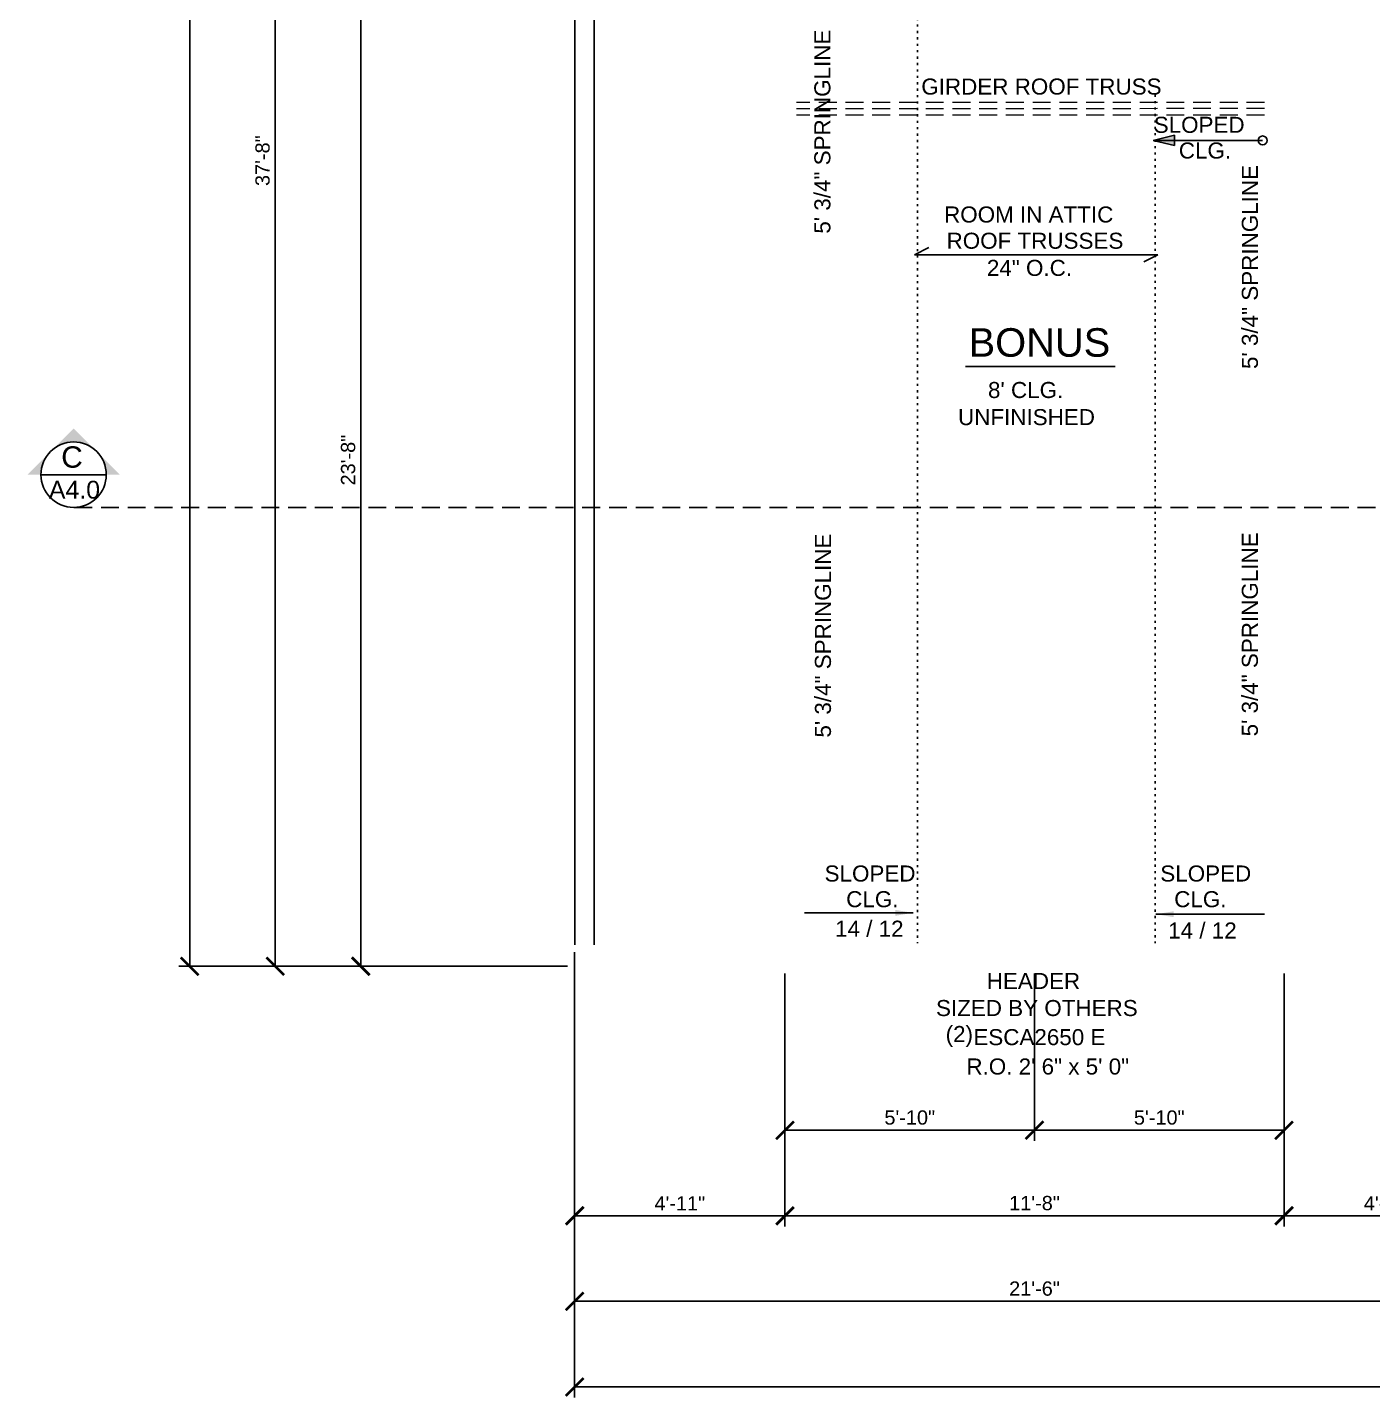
# Model space of a CAD drawing. Header units: inches. Extents: x -28708 to -16583, y 64755 to 66587.
# Drawn here: x -23118.7 to -22741.4, y 65539.2 to 65923.6 of the extents above; entities that cross this region are included whole.
import ezdxf

# ---------------------------------------------------------------- set-up
doc = ezdxf.new("R2010")
doc.units = ezdxf.units.IN
doc.header["$LTSCALE"] = 20
doc.header["$MEASUREMENT"] = 0
for name, pattern in [('Dashed Medium', [8, 2, -4, 2]), ('Dashed Small', [4, 1, -2, 1]), ('HIDDEN', [0.375, 0.25, -0.125]), ('Solid', [0])]:
    doc.linetypes.add(name, pattern=pattern)
for name, color, linetype in [('CALLOUTS', 4, 'Continuous'), ('CEILING', 2, 'Continuous'), ('DIM', 2, 'Continuous'), ('TEXT', 3, 'Continuous'), ('WALL', 5, 'Continuous')]:
    doc.layers.add(name, color=color, linetype=linetype)
doc.layers.add('SPWALL_OUTLINE', color=7, linetype='Continuous', lineweight=0)
doc.styles.add('0.25 INCH', font='arial.ttf', dxfattribs={"height": 4})
doc.styles.add('Arial', font='arial.ttf')
doc.dimstyles.new('0.25 INCH', dxfattribs={"dimtxt": 4, "dimasz": 5, "dimexe": 3, "dimexo": 2, "dimgap": 1.5, "dimtad": 1, "dimdec": 3, "dimzin": 3, "dimdsep": 46, "dimlunit": 4, "dimtxsty": '0.25 INCH', "dimblk": 'ARCHTICK', "dimcen": 0.09, "dimclrd": 95, "dimclre": 8, "dimclrt": 30, "dimadec": 0, "dimazin": 0, "dimtfac": 0.65, "dimtdec": 3, "dimtofl": 0, "dimtmove": 2, "dimatfit": 3, "dimfxl": 0.18, "dimfrac": 1, "dimtolj": 1, "dimtzin": 0, "dimlwd": -1, "dimlwe": -1, "dimarcsym": 0})

# ---------------------------------------------------------------- blocks, each defined once
blk = doc.blocks.new('_ArchTick')
at = {"color": 0, "linetype": 'ByBlock', "const_width": 0.15}
blk.add_lwpolyline([(-0.5, -0.5), (0.5, 0.5)], dxfattribs=at)
blk = doc.blocks.new('*D451')
at = {"layer": 'DEFPOINTS', "color": 0, "linetype": 'ByBlock', "lineweight": -2, "transparency": 16777216}
for p in [(-23025.23, 65944.22), (-22965.23, 65944.22), (-22965.23, 65660.22)]:
    blk.add_point(p, dxfattribs=at)
at = {"layer": 'DIM', "color": 8, "transparency": 16777216}
for p, q in [((-22967.23, 65944.22), (-23028.23, 65944.22)), ((-22967.23, 65660.22), (-23028.23, 65660.22))]:
    blk.add_line(p, q, dxfattribs=at)
at = {"layer": 'DIM', "color": 95, "transparency": 16777216}
blk.add_line((-23025.23, 65660.22), (-23025.23, 65944.22), dxfattribs=at)
at = {"layer": 'DIM', "color": 95, "linetype": 'ByBlock', "transparency": 16777216, "xscale": 5, "yscale": 5, "zscale": 5}
for p, rotation in [((-23025.23, 65944.22), 90), ((-23025.23, 65660.22), 270)]:
    blk.add_blockref('_ArchTick', p, dxfattribs=dict(at, rotation=rotation))
at = {"layer": 'DIM', "color": 30, "linetype": 'ByBlock', "lineweight": -2, "transparency": 16777216, "insert": (-23028.77, 65802.22), "char_height": 4, "attachment_point": 5, "rotation": 90, "style": 'Arial'}
blk.add_mtext('\\A1;23\'-8"', dxfattribs=at)
blk = doc.blocks.new('*D456')
at = {"layer": 'DEFPOINTS', "color": 0, "linetype": 'ByBlock', "lineweight": -2, "transparency": 16777216}
for p in [(-23049.23, 66112.22), (-22965.23, 66112.22), (-22965.23, 65660.22)]:
    blk.add_point(p, dxfattribs=at)
at = {"layer": 'DIM', "color": 8, "transparency": 16777216}
for p, q in [((-22967.23, 66112.22), (-23052.23, 66112.22)), ((-22967.23, 65660.22), (-23052.23, 65660.22))]:
    blk.add_line(p, q, dxfattribs=at)
at = {"layer": 'DIM', "color": 95, "transparency": 16777216}
blk.add_line((-23049.23, 65660.22), (-23049.23, 66112.22), dxfattribs=at)
at = {"layer": 'DIM', "color": 95, "linetype": 'ByBlock', "transparency": 16777216, "xscale": 5, "yscale": 5, "zscale": 5}
for p, rotation in [((-23049.23, 66112.22), 90), ((-23049.23, 65660.22), 270)]:
    blk.add_blockref('_ArchTick', p, dxfattribs=dict(at, rotation=rotation))
at = {"layer": 'DIM', "color": 30, "linetype": 'ByBlock', "lineweight": -2, "transparency": 16777216, "insert": (-23052.77, 65886.22), "char_height": 4, "attachment_point": 5, "rotation": 90, "style": 'Arial'}
blk.add_mtext('\\A1;37\'-8"', dxfattribs=at)
blk = doc.blocks.new('*D459')
at = {"layer": 'DEFPOINTS', "color": 0, "linetype": 'ByBlock', "lineweight": -2, "transparency": 16777216}
for p in [(-22965.23, 66380.22), (-23073.23, 65660.22), (-22965.23, 65660.22)]:
    blk.add_point(p, dxfattribs=at)
at = {"layer": 'DIM', "color": 8, "transparency": 16777216}
for p, q in [((-22967.23, 66380.22), (-23076.23, 66380.22)), ((-22967.23, 65660.22), (-23076.23, 65660.22))]:
    blk.add_line(p, q, dxfattribs=at)
at = {"layer": 'DIM', "color": 95, "transparency": 16777216}
blk.add_line((-23073.23, 66380.22), (-23073.23, 65660.22), dxfattribs=at)
at = {"layer": 'DIM', "color": 95, "linetype": 'ByBlock', "transparency": 16777216, "xscale": 5, "yscale": 5, "zscale": 5}
for p, rotation in [((-23073.23, 66380.22), 90), ((-23073.23, 65660.22), 270)]:
    blk.add_blockref('_ArchTick', p, dxfattribs=dict(at, rotation=rotation))
at = {"layer": 'DIM', "color": 30, "linetype": 'ByBlock', "lineweight": -2, "transparency": 16777216, "insert": (-23076.77, 66020.22), "char_height": 4, "attachment_point": 5, "rotation": 90, "style": 'Arial'}
blk.add_mtext('\\A1;60\'-0"', dxfattribs=at)
blk = doc.blocks.new('*D472')
at = {"layer": 'DEFPOINTS', "color": 0, "linetype": 'ByBlock', "lineweight": -2, "transparency": 16777216}
for p in [(-22906.23, 65660.22), (-22836.23, 65660.22), (-22836.23, 65614.22)]:
    blk.add_point(p, dxfattribs=at)
at = {"layer": 'DIM', "color": 8, "transparency": 16777216}
for p, q in [((-22906.23, 65658.22), (-22906.23, 65611.22)), ((-22836.23, 65658.22), (-22836.23, 65611.22))]:
    blk.add_line(p, q, dxfattribs=at)
at = {"layer": 'DIM', "color": 95, "transparency": 16777216}
blk.add_line((-22906.23, 65614.22), (-22836.23, 65614.22), dxfattribs=at)
at = {"layer": 'DIM', "color": 95, "linetype": 'ByBlock', "transparency": 16777216, "xscale": 5, "yscale": 5, "zscale": 5, "rotation": 180}
blk.add_blockref('_ArchTick', (-22906.23, 65614.22), dxfattribs=at)
at = {"layer": 'DIM', "color": 95, "linetype": 'ByBlock', "transparency": 16777216, "xscale": 5, "yscale": 5, "zscale": 5}
blk.add_blockref('_ArchTick', (-22836.23, 65614.22), dxfattribs=at)
at = {"layer": 'DIM', "color": 30, "linetype": 'ByBlock', "lineweight": -2, "transparency": 16777216, "insert": (-22871.23, 65617.77), "char_height": 4, "attachment_point": 5, "style": 'Arial'}
blk.add_mtext('\\A1;5\'-10"', dxfattribs=at)
blk = doc.blocks.new('*D473')
at = {"layer": 'DEFPOINTS', "color": 0, "linetype": 'ByBlock', "lineweight": -2, "transparency": 16777216}
for p in [(-22836.23, 65660.22), (-22766.23, 65660.22), (-22766.23, 65614.22)]:
    blk.add_point(p, dxfattribs=at)
at = {"layer": 'DIM', "color": 8, "transparency": 16777216}
for p, q in [((-22836.23, 65658.22), (-22836.23, 65611.22)), ((-22766.23, 65658.22), (-22766.23, 65611.22))]:
    blk.add_line(p, q, dxfattribs=at)
at = {"layer": 'DIM', "color": 95, "transparency": 16777216}
blk.add_line((-22836.23, 65614.22), (-22766.23, 65614.22), dxfattribs=at)
at = {"layer": 'DIM', "color": 95, "linetype": 'ByBlock', "transparency": 16777216, "xscale": 5, "yscale": 5, "zscale": 5, "rotation": 180}
blk.add_blockref('_ArchTick', (-22836.23, 65614.22), dxfattribs=at)
at = {"layer": 'DIM', "color": 95, "linetype": 'ByBlock', "transparency": 16777216, "xscale": 5, "yscale": 5, "zscale": 5}
blk.add_blockref('_ArchTick', (-22766.23, 65614.22), dxfattribs=at)
at = {"layer": 'DIM', "color": 30, "linetype": 'ByBlock', "lineweight": -2, "transparency": 16777216, "insert": (-22801.23, 65617.77), "char_height": 4, "attachment_point": 5, "style": 'Arial'}
blk.add_mtext('\\A1;5\'-10"', dxfattribs=at)
blk = doc.blocks.new('*D474')
at = {"layer": 'DEFPOINTS', "color": 0, "linetype": 'ByBlock', "lineweight": -2, "transparency": 16777216}
for p in [(-22906.23, 65660.22), (-22766.23, 65660.22), (-22766.23, 65590.22)]:
    blk.add_point(p, dxfattribs=at)
at = {"layer": 'DIM', "color": 8, "transparency": 16777216}
for p, q in [((-22906.23, 65658.22), (-22906.23, 65587.22)), ((-22766.23, 65658.22), (-22766.23, 65587.22))]:
    blk.add_line(p, q, dxfattribs=at)
at = {"layer": 'DIM', "color": 95, "transparency": 16777216}
blk.add_line((-22906.23, 65590.22), (-22766.23, 65590.22), dxfattribs=at)
at = {"layer": 'DIM', "color": 95, "linetype": 'ByBlock', "transparency": 16777216, "xscale": 5, "yscale": 5, "zscale": 5, "rotation": 180}
blk.add_blockref('_ArchTick', (-22906.23, 65590.22), dxfattribs=at)
at = {"layer": 'DIM', "color": 95, "linetype": 'ByBlock', "transparency": 16777216, "xscale": 5, "yscale": 5, "zscale": 5}
blk.add_blockref('_ArchTick', (-22766.23, 65590.22), dxfattribs=at)
at = {"layer": 'DIM', "color": 30, "linetype": 'ByBlock', "lineweight": -2, "transparency": 16777216, "insert": (-22836.23, 65593.77), "char_height": 4, "attachment_point": 5, "style": 'Arial'}
blk.add_mtext('\\A1;11\'-8"', dxfattribs=at)
blk = doc.blocks.new('*D475')
at = {"layer": 'DEFPOINTS', "color": 0, "linetype": 'ByBlock', "lineweight": -2, "transparency": 16777216}
for p in [(-22965.23, 65660.22), (-22906.23, 65660.22), (-22906.23, 65590.22)]:
    blk.add_point(p, dxfattribs=at)
at = {"layer": 'DIM', "color": 8, "transparency": 16777216}
for p, q in [((-22965.23, 65658.22), (-22965.23, 65587.22)), ((-22906.23, 65658.22), (-22906.23, 65587.22))]:
    blk.add_line(p, q, dxfattribs=at)
at = {"layer": 'DIM', "color": 95, "transparency": 16777216}
blk.add_line((-22965.23, 65590.22), (-22906.23, 65590.22), dxfattribs=at)
at = {"layer": 'DIM', "color": 95, "linetype": 'ByBlock', "transparency": 16777216, "xscale": 5, "yscale": 5, "zscale": 5, "rotation": 180}
blk.add_blockref('_ArchTick', (-22965.23, 65590.22), dxfattribs=at)
at = {"layer": 'DIM', "color": 95, "linetype": 'ByBlock', "transparency": 16777216, "xscale": 5, "yscale": 5, "zscale": 5}
blk.add_blockref('_ArchTick', (-22906.23, 65590.22), dxfattribs=at)
at = {"layer": 'DIM', "color": 30, "linetype": 'ByBlock', "lineweight": -2, "transparency": 16777216, "insert": (-22935.73, 65593.73), "char_height": 4, "attachment_point": 5, "style": 'Arial'}
blk.add_mtext('\\A1;4\'-11"', dxfattribs=at)
blk = doc.blocks.new('*D476')
at = {"layer": 'DEFPOINTS', "color": 0, "linetype": 'ByBlock', "lineweight": -2, "transparency": 16777216}
for p in [(-22766.23, 65660.22), (-22707.24, 65660.22), (-22707.24, 65590.22)]:
    blk.add_point(p, dxfattribs=at)
at = {"layer": 'DIM', "color": 8, "transparency": 16777216}
for p, q in [((-22766.23, 65658.22), (-22766.23, 65587.22)), ((-22707.24, 65658.22), (-22707.24, 65587.22))]:
    blk.add_line(p, q, dxfattribs=at)
at = {"layer": 'DIM', "color": 95, "transparency": 16777216}
blk.add_line((-22766.23, 65590.22), (-22707.24, 65590.22), dxfattribs=at)
at = {"layer": 'DIM', "color": 95, "linetype": 'ByBlock', "transparency": 16777216, "xscale": 5, "yscale": 5, "zscale": 5, "rotation": 180}
blk.add_blockref('_ArchTick', (-22766.23, 65590.22), dxfattribs=at)
at = {"layer": 'DIM', "color": 95, "linetype": 'ByBlock', "transparency": 16777216, "xscale": 5, "yscale": 5, "zscale": 5}
blk.add_blockref('_ArchTick', (-22707.24, 65590.22), dxfattribs=at)
at = {"layer": 'DIM', "color": 30, "linetype": 'ByBlock', "lineweight": -2, "transparency": 16777216, "insert": (-22736.73, 65593.73), "char_height": 4, "attachment_point": 5, "style": 'Arial'}
blk.add_mtext('\\A1;4\'-11"', dxfattribs=at)
blk = doc.blocks.new('*D485')
at = {"layer": 'DEFPOINTS', "color": 0, "linetype": 'ByBlock', "lineweight": -2, "transparency": 16777216}
for p in [(-22965.23, 65666.22), (-22707.24, 65660.22), (-22965.23, 65566.24)]:
    blk.add_point(p, dxfattribs=at)
at = {"layer": 'DIM', "color": 8, "transparency": 16777216}
for p, q in [((-22965.23, 65664.22), (-22965.23, 65563.24)), ((-22707.24, 65658.22), (-22707.24, 65563.24))]:
    blk.add_line(p, q, dxfattribs=at)
at = {"layer": 'DIM', "color": 95, "transparency": 16777216}
blk.add_line((-22707.24, 65566.24), (-22965.23, 65566.24), dxfattribs=at)
at = {"layer": 'DIM', "color": 95, "linetype": 'ByBlock', "transparency": 16777216, "xscale": 5, "yscale": 5, "zscale": 5, "rotation": 180}
blk.add_blockref('_ArchTick', (-22965.23, 65566.24), dxfattribs=at)
at = {"layer": 'DIM', "color": 95, "linetype": 'ByBlock', "transparency": 16777216, "xscale": 5, "yscale": 5, "zscale": 5}
blk.add_blockref('_ArchTick', (-22707.24, 65566.24), dxfattribs=at)
at = {"layer": 'DIM', "color": 30, "linetype": 'ByBlock', "lineweight": -2, "transparency": 16777216, "insert": (-22836.23, 65569.78), "char_height": 4, "attachment_point": 5, "style": 'Arial'}
blk.add_mtext('\\A1;21\'-6"', dxfattribs=at)
blk = doc.blocks.new('*D486')
at = {"layer": 'DEFPOINTS', "color": 0, "linetype": 'ByBlock', "lineweight": -2, "transparency": 16777216}
for p in [(-22371.23, 65708.24), (-22965.23, 65666.22), (-22371.23, 65542.22)]:
    blk.add_point(p, dxfattribs=at)
at = {"layer": 'DIM', "color": 8, "transparency": 16777216}
for p, q in [((-22371.23, 65706.24), (-22371.23, 65539.22)), ((-22965.23, 65664.22), (-22965.23, 65539.22))]:
    blk.add_line(p, q, dxfattribs=at)
at = {"layer": 'DIM', "color": 95, "transparency": 16777216}
blk.add_line((-22965.23, 65542.22), (-22371.23, 65542.22), dxfattribs=at)
at = {"layer": 'DIM', "color": 95, "linetype": 'ByBlock', "transparency": 16777216, "xscale": 5, "yscale": 5, "zscale": 5, "rotation": 180}
blk.add_blockref('_ArchTick', (-22965.23, 65542.22), dxfattribs=at)
at = {"layer": 'DIM', "color": 95, "linetype": 'ByBlock', "transparency": 16777216, "xscale": 5, "yscale": 5, "zscale": 5}
blk.add_blockref('_ArchTick', (-22371.23, 65542.22), dxfattribs=at)
at = {"layer": 'DIM', "color": 30, "linetype": 'ByBlock', "lineweight": -2, "transparency": 16777216, "insert": (-22668.23, 65545.77), "char_height": 4, "attachment_point": 5, "style": 'Arial'}
blk.add_mtext('\\A1;49\'-6"', dxfattribs=at)
blk = doc.blocks.new('FFTG')
blk.add_line((9.17, 0), (-9.17, 0))
blk.add_circle((0, 0), 9.17)
at = {"style": '0.25 INCH'}
for tag, p in [('SEC.NO', (-5.39, 1.05)), ('SH.NO', (-5.23, -7.53))]:
    blk.add_attdef(tag, p, '', height=6, dxfattribs=at)

msp = doc.modelspace()

# ---------------------------------------------------------------- hatches: boundary and pattern name
at = {"layer": 'CALLOUTS'}
h = msp.add_hatch(color=256, dxfattribs=at)
h.paths.add_polyline_path([(-23112.2653, 65804.6108), (-23105.7807, 65811.0954), (-23099.2961, 65804.6108, 0.19891237), (-23105.7807, 65807.2968, 0.19891237)])
h.paths.add_polyline_path([(-23092.8114, 65798.1261), (-23096.61, 65798.1261, 0.19891237), (-23099.2961, 65804.6108)])
h.paths.add_polyline_path([(-23112.2653, 65804.6108, 0.19891237), (-23114.9513, 65798.1261), (-23118.7499, 65798.1261)])

# ---------------------------------------------------------------- linework, layer by layer
at = {"layer": 'CALLOUTS', "linetype": 'HIDDEN'}
msp.add_line((-23105.5898, 65788.9535), (-22258.6946, 65788.9535), dxfattribs=at)
at = {"layer": 'CEILING', "linetype": 'Dashed Small', "ltscale": 0.03}
for p, q in [((-22869.0491, 65944.2259), (-22869.0491, 65666.7355)), ((-22802.4241, 65904.7259), (-22802.4241, 65666.7355))]:
    msp.add_line(p, q, dxfattribs=at)
at = {"layer": 'SPWALL_OUTLINE', "color": 9, "linetype": 'HIDDEN'}
for p, q in [((-22771.7258, 65902.5684), (-22902.9871, 65902.518)), ((-22771.7258, 65900.8187), (-22902.9866, 65900.7682)), ((-22771.7258, 65899.0185), (-22902.9861, 65899.0185))]:
    msp.add_line(p, q, dxfattribs=at)
at = {"layer": 'TEXT', "linetype": 'Solid'}
for p, q in [((-22796.9241, 65893.3284), (-22802.9241, 65891.8914)), ((-22772.2366, 65891.8914), (-22802.9241, 65891.8914)), ((-22796.9241, 65890.4544), (-22802.9241, 65891.8914)), ((-22796.9241, 65893.3284), (-22796.9241, 65890.4544)), ((-22869.8886, 65859.8124), (-22865.8886, 65861.8124)), ((-22869.8886, 65859.8124), (-22801.6017, 65859.8124)), ((-22805.6017, 65857.8124), (-22801.6017, 65859.8124))]:
    msp.add_line(p, q, dxfattribs=at)
at = {"layer": 'TEXT', "linetype": 'ByBlock', "lineweight": -2}
msp.add_line((-22855.5967, 65828.4895), (-22813.6051, 65828.4895), dxfattribs=at)
at = {"layer": 'TEXT', "linetype": 'Solid'}
msp.add_circle((-22772.2366, 65891.8914), 1.25, dxfattribs=at)
msp.add_solid([(-22802.9241, 65891.8914), (-22796.9241, 65890.4544), (-22802.9241, 65891.8914), (-22796.9241, 65893.3284)], dxfattribs=at)
at = {"layer": 'WALL', "color": 9, "linetype": 'ByBlock', "lineweight": -2}
for p, q in [((-22965.2258, 65944.2237), (-22965.2258, 65666.2242)), ((-22959.7258, 65944.2237), (-22959.7258, 65666.2242))]:
    msp.add_line(p, q, dxfattribs=at)

# ---------------------------------------------------------------- block references
at = {"layer": 'CALLOUTS'}
ref = msp.add_blockref('FFTG', (-23105.7807, 65798.1261), dxfattribs=dict(at, xscale=-1))
ref.add_attrib('SEC.NO', 'C', (-23109.2694, 65800.0842), dxfattribs={"layer": '0', "height": 6, "style": '0.25 INCH'})
ref.add_attrib('SH.NO', 'A4.0', (-23112.7302, 65791.4172), dxfattribs={"layer": '0', "height": 5, "style": '0.25 INCH'})

# ---------------------------------------------------------------- texts
at = {"layer": 'TEXT', "linetype": 'Solid', "style": 'Arial'}
for s, rotation, p in [('5\' 3/4" SPRINGLINE', 90, (-22893.4912, 65865.7455)), ('GIRDER ROOF TRUSS', 359.999782, (-22867.9866, 65904.7572)), ('SLOPED ', 360, (-22802.7855, 65894.027)), (' CLG.', 360, (-22797.4919, 65886.8201)), ('5\' 3/4" SPRINGLINE', 90, (-22773.5643, 65827.7697)), ('24" O.C.', 360, (-22849.5885, 65853.8908)), ("8' CLG.", 360, (-22849.2725, 65819.6352)), ('UNFINISHED', 360, (-22857.6814, 65812.0313)), ('5\' 3/4" SPRINGLINE', 90, (-22893.3276, 65724.3777)), ('5\' 3/4" SPRINGLINE', 90, (-22773.5683, 65724.7094)), ('SLOPED ', 360, (-22895.1132, 65683.9973)), ('SLOPED ', 360, (-22800.9379, 65683.9973)), (' CLG.', 360, (-22890.8041, 65676.7904)), (' CLG.', 360, (-22798.7838, 65676.7904)), ('14 / 12', 360, (-22892.1802, 65668.5132)), ('14 / 12', 360, (-22798.7261, 65668.0126)), ('HEADER', 360, (-22849.6203, 65653.8573)), ('SIZED BY OTHERS', 360, (-22863.8608, 65646.2564)), ('(2)', 360, (-22861.1605, 65638.9641)), ('ESCA2650 E', 360, (-22853.3792, 65638.0906)), ('R.O. 2\' 6" x 5\' 0"', 360, (-22855.3387, 65629.8613))]:
    msp.add_text(s, height=4.5, rotation=rotation, dxfattribs=at).set_placement(p)
at = {"layer": 'TEXT', "linetype": 'Dashed Medium', "style": 'Arial'}
for s, p in [('ROOM IN ATTIC', (-22861.601, 65868.8681)), ('  ROOF TRUSSES  ', (-22864.3886, 65861.5072))]:
    msp.add_text(s, height=4.5, rotation=360, dxfattribs=at).set_placement(p)
at = {"layer": 'TEXT', "linetype": 'Solid', "style": 'Arial'}
msp.add_text('BONUS', height=8, dxfattribs=at).set_placement((-22854.7171, 65831.2173))

# ---------------------------------------------------------------- dimensions: what is measured, and where the dimension line sits
at = {"layer": 'DIM', "linetype": 'ByBlock', "lineweight": -2}
for base, p1, p2, picture, middle in [((-23073.225753, 65660.224187), (-22965.225753, 66380.223694), (-22965.225753, 65660.224187), '*D459', (-23076.768045, 66020.22394)), ((-23049.225753, 66112.223694), (-22965.225753, 65660.224187), (-22965.225753, 66112.223694), '*D456', (-23052.769409, 65886.22394)), ((-23025.225753, 65944.223694), (-22965.225753, 65660.224187), (-22965.225753, 65944.223694), '*D451', (-23028.769409, 65802.22394))]:
    dim = msp.add_linear_dim(base=base, p1=p1, p2=p2, angle=90, dimstyle='0.25 INCH', override={"dimtxsty": 'Arial'}, dxfattribs=at)
    dim.commit()
    dim.dimension.update_dxf_attribs({"geometry": picture, "text_midpoint": middle})
for base, p1, p2, picture, middle in [((-22371.2258, 65542.2237), (-22965.2258, 65666.2242), (-22371.2258, 65708.2372), '*D486', (-22668.2258, 65545.766)), ((-22965.2258, 65566.2361), (-22707.2366, 65660.2242), (-22965.2258, 65666.2242), '*D485', (-22836.2312, 65569.7784)), ((-22906.2258, 65590.2237), (-22965.2258, 65660.2242), (-22906.2258, 65660.2242), '*D475', (-22935.7258, 65593.7319)), ((-22836.2312, 65614.2237), (-22906.2258, 65660.2242), (-22836.2312, 65660.2242), '*D472', (-22871.2285, 65617.766)), ((-22766.2258, 65590.2237), (-22906.2258, 65660.2242), (-22766.2258, 65660.2242), '*D474', (-22836.2258, 65593.766)), ((-22766.2258, 65614.2237), (-22836.2312, 65660.2242), (-22766.2258, 65660.2242), '*D473', (-22801.2285, 65617.766)), ((-22707.2366, 65590.2237), (-22766.2258, 65660.2242), (-22707.2366, 65660.2242), '*D476', (-22736.7312, 65593.7319))]:
    dim = msp.add_linear_dim(base=base, p1=p1, p2=p2, dimstyle='0.25 INCH', override={"dimtxsty": 'Arial'}, dxfattribs=at)
    dim.commit()
    dim.dimension.update_dxf_attribs({"geometry": picture, "text_midpoint": middle})

# ---------------------------------------------------------------- leaders
at = {"linetype": 'ByBlock', "lineweight": -2, "path_type": 1}
for points in [[(-22870.3044, 65675.2116), (-22900.7474, 65675.2116)], [(-22802.1687, 65674.8236), (-22771.7258, 65674.8236)]]:
    msp.add_leader(points, dimstyle='0.25 INCH', override={"dimgap": 1.5, "dimtad": 0}, dxfattribs=at)

doc.saveas('drawing.dxf')
